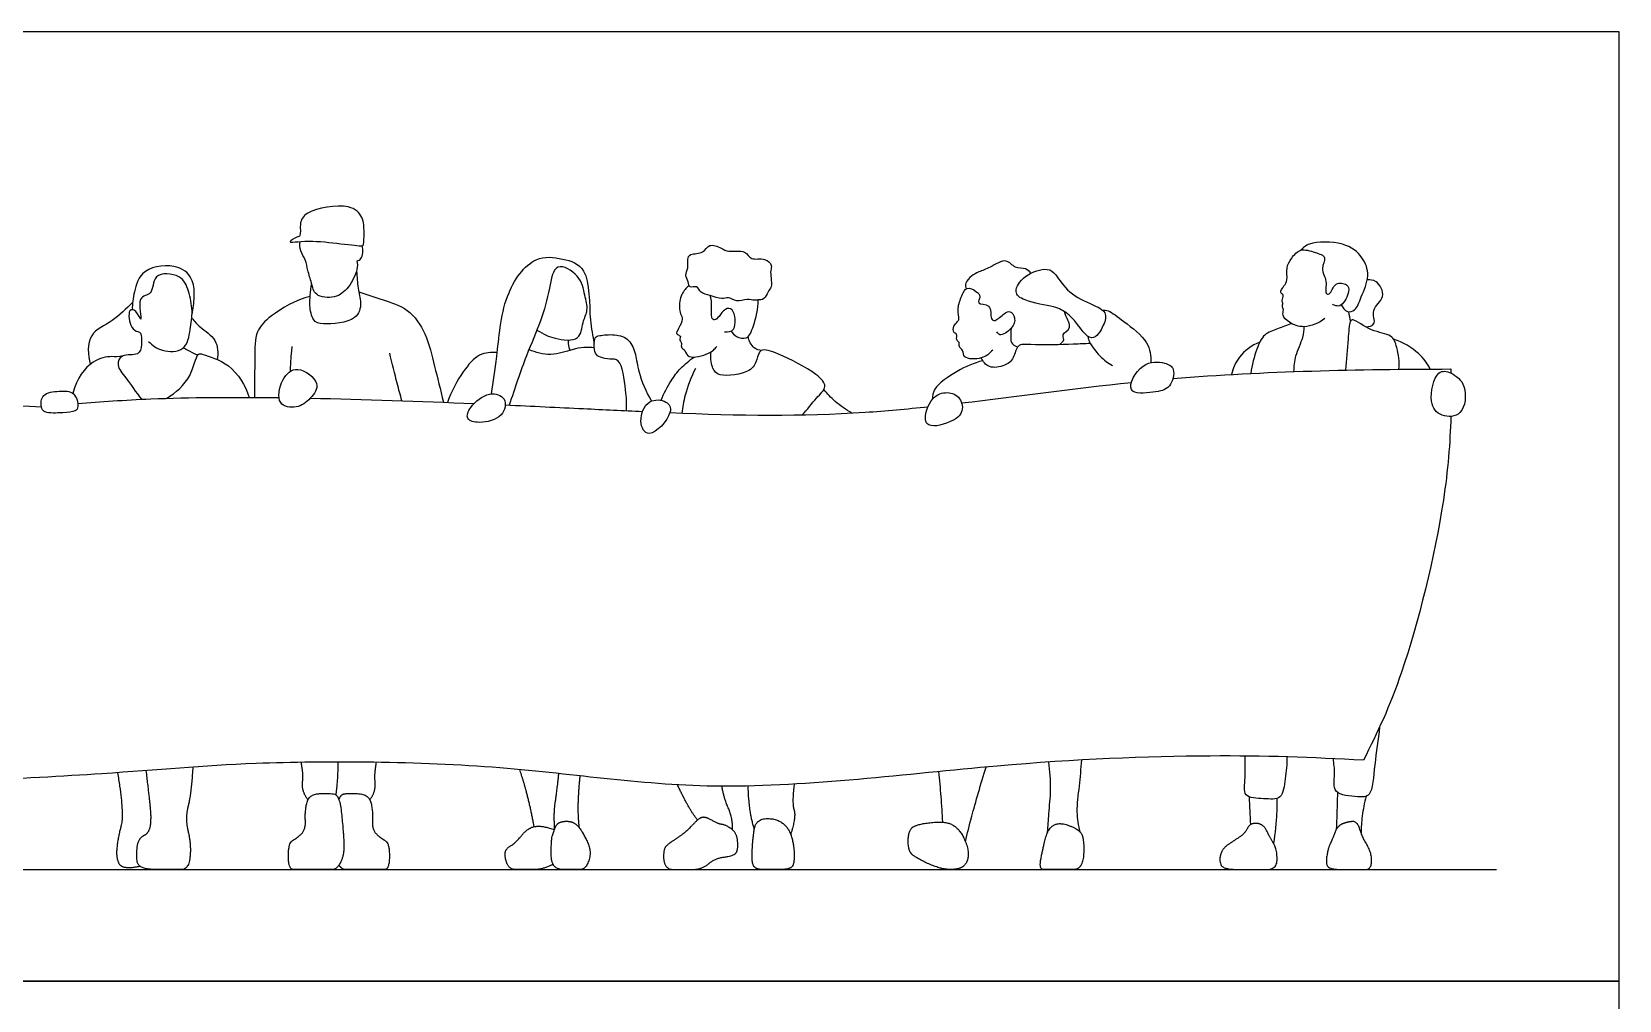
# Model space of a CAD drawing. Header units: millimetres. Extents: x 170.6 to 202.6, y 0.8 to 11.7.
# Drawn here: x 177.546 to 181.877, y 8.754 to 11.397 of the extents above; entities that cross this region are included whole.
import ezdxf

# ---------------------------------------------------------------- set-up
doc = ezdxf.new("R2010")
doc.units = ezdxf.units.MM
for name, color, linetype, true_color in [('AG-DIAGRAM', 7, 'Continuous', 0xfecc66), ('AG-PEOPLE', 7, 'Continuous', 0x66ccff), ('X-VPRT', 6, 'Continuous', 0xff00ff)]:
    doc.layers.add(name, color=color, linetype=linetype, true_color=true_color)

msp = doc.modelspace()

# ---------------------------------------------------------------- linework, layer by layer
at = {"layer": 'AG-DIAGRAM'}
msp.add_lwpolyline([(170.8846, 9.1106), (181.5413, 9.1106)], dxfattribs=at)
at = {"layer": 'AG-PEOPLE'}
for points, degree, knots in [([(178.4475, 10.8128), (178.4328, 10.8106), (178.3081, 10.8342), (178.2353, 10.8161), (178.2693, 10.8379), (178.281, 10.8382), (178.2756, 10.8748), (178.2936, 10.9109), (178.4121, 10.9311), (178.4514, 10.8923), (178.4527, 10.8512), (178.4521, 10.8168), (178.4503, 10.8132), (178.4475, 10.8128)], 3, [0, 0, 0, 0, 0.685076, 1.093724, 1.359866, 1.537846, 1.849915, 2.19572, 2.792908, 3.184074, 3.54862, 3.87114, 4.001427, 4.001427, 4.001427, 4.001427]), ([(178.4331, 10.7713), (178.4341, 10.7635), (178.4364, 10.7467), (178.4113, 10.6963), (178.3752, 10.6675), (178.3167, 10.6733), (178.3102, 10.7113), (178.298, 10.7446), (178.2944, 10.7743), (178.2771, 10.798), (178.2771, 10.8157), (178.2778, 10.8241)], 3, [0, 0, 0, 0, 0.277215, 0.691849, 1.078509, 1.473635, 1.801893, 2.143028, 2.451244, 2.751556, 3.036148, 3.036148, 3.036148, 3.036148]), ([(178.4331, 10.7713), (178.4371, 10.7727), (178.4478, 10.7744), (178.4514, 10.8017), (178.4475, 10.8128)], 3, [0, 0, 0, 0, 0.2014686, 0.5397065, 0.5397065, 0.5397065, 0.5397065]), ([(178.8004, 10.4083), (178.8047, 10.4427), (178.8175, 10.5108), (178.8271, 10.6752), (178.9127, 10.7896), (178.9937, 10.7779), (179.0709, 10.7558), (179.0648, 10.6149), (179.0762, 10.5669), (179.0804, 10.5472)], 3, [0, 0, 0, 0, 0.578573, 1.308829, 1.948802, 2.431876, 2.893441, 3.55068, 3.955868, 3.955868, 3.955868, 3.955868]), ([(179.3967, 10.677), (179.4077, 10.6738), (179.428, 10.6645), (179.4467, 10.675), (179.4688, 10.6574), (179.4968, 10.6692), (179.5174, 10.6625), (179.5273, 10.6652), (179.5455, 10.665), (179.5537, 10.6879), (179.5654, 10.6998), (179.5627, 10.7247), (179.5606, 10.7452), (179.5667, 10.7598), (179.5462, 10.7821), (179.5062, 10.7707), (179.494, 10.803), (179.4456, 10.7944), (179.4285, 10.8062), (179.3918, 10.8208), (179.3798, 10.7895), (179.3419, 10.793), (179.3333, 10.7748), (179.3387, 10.7519), (179.3263, 10.7323), (179.3383, 10.7158), (179.3389, 10.6958), (179.3622, 10.7053), (179.3698, 10.6818), (179.3869, 10.6798), (179.3967, 10.677)], 3, [0, 0, 0, 0, 0.325438, 0.567262, 0.844914, 1.149476, 1.404351, 1.585373, 1.808899, 2.075019, 2.304433, 2.580405, 2.840196, 3.050895, 3.33117, 3.66912, 3.959671, 4.328406, 4.599863, 4.919917, 5.209384, 5.533477, 5.760445, 6.031109, 6.287962, 6.535911, 6.754583, 6.986862, 7.233464, 7.526481, 7.526481, 7.526481, 7.526481]), ([(181.0732, 10.6138), (181.0576, 10.6011), (181.0174, 10.5851), (180.9774, 10.6008), (180.9553, 10.6214), (180.9626, 10.6372), (180.9561, 10.6474), (180.9604, 10.6546), (180.9543, 10.6633), (180.964, 10.6788), (180.948, 10.6838), (180.9631, 10.7042), (180.9729, 10.7188), (180.9666, 10.7533), (180.9819, 10.7792), (181.0068, 10.808), (181.0451, 10.7944), (181.0827, 10.7837), (181.0588, 10.7488), (181.0828, 10.7182), (181.0715, 10.6823), (181.0892, 10.677), (181.0989, 10.716), (181.136, 10.7086), (181.1422, 10.6878), (181.1215, 10.6466), (181.1039, 10.6483), (181.0969, 10.6511), (181.094, 10.6531)], 3, [0, 0, 0, 0, 0.441161, 0.808599, 1.097926, 1.313581, 1.497739, 1.646138, 1.819221, 2.033907, 2.210619, 2.464364, 2.710223, 3.030884, 3.34359, 3.669621, 4.024792, 4.335065, 4.643945, 4.987684, 5.30926, 5.476384, 5.799434, 6.101459, 6.347567, 6.715175, 6.931847, 7.117546, 7.117546, 7.117546, 7.117546]), ([(181.1182, 10.6511), (181.1215, 10.6436), (181.1338, 10.6292), (181.159, 10.6355), (181.1726, 10.6746), (181.1978, 10.7305), (181.1781, 10.784), (181.1266, 10.8256), (181.0291, 10.824), (181.0148, 10.807), (181.0077, 10.8003)], 3, [0, 0, 0, 0, 0.28122, 0.533068, 0.88996, 1.332083, 1.738765, 2.195292, 2.733939, 3.041766, 3.041766, 3.041766, 3.041766]), ([(177.8649, 10.5515), (177.8752, 10.5407), (177.8993, 10.5227), (177.9682, 10.5218), (177.9785, 10.5857), (177.9864, 10.6337), (177.9751, 10.6892), (177.9557, 10.7354), (177.8724, 10.7425), (177.8798, 10.6744), (177.8294, 10.6796), (177.8514, 10.5886), (177.8323, 10.6376), (177.806, 10.642), (177.8144, 10.5864), (177.8344, 10.5782), (177.8459, 10.5762), (177.8463, 10.5426), (177.8402, 10.5101), (177.7894, 10.5198), (177.775, 10.4844), (177.8052, 10.4517), (177.8299, 10.4123), (177.8454, 10.3936)], 3, [0, 0, 0, 0, 0.379594, 0.803742, 1.223385, 1.629172, 2.050371, 2.441202, 2.883035, 3.271402, 3.591674, 4.009573, 4.295858, 4.522888, 4.903903, 5.15923, 5.325538, 5.64133, 5.939083, 6.304293, 6.59841, 6.962462, 7.446724, 7.446724, 7.446724, 7.446724]), ([(177.9832, 10.6254), (177.9869, 10.6408), (177.9896, 10.6723), (177.9894, 10.719), (177.9484, 10.7654), (177.845, 10.7551), (177.8245, 10.6866), (177.8197, 10.6545), (177.8205, 10.6383)], 3, [0, 0, 0, 0, 0.391426, 0.769963, 1.188146, 1.723981, 2.175135, 2.571501, 2.571501, 2.571501, 2.571501]), ([(178.432, 10.7436), (178.4331, 10.7281), (178.4352, 10.6968), (178.446, 10.6571), (178.4361, 10.6051), (178.3411, 10.5957), (178.3115, 10.6061), (178.3028, 10.6503), (178.3059, 10.677), (178.308, 10.6988), (178.3096, 10.7092)], 3, [0, 0, 0, 0, 0.388458, 0.752956, 1.125092, 1.653441, 1.958677, 2.316641, 2.619835, 2.939819, 2.939819, 2.939819, 2.939819]), ([(178.9242, 10.5827), (178.9431, 10.571), (178.9698, 10.5576), (179.0451, 10.5497), (179.0468, 10.6047), (179.0656, 10.6366), (179.0536, 10.679), (179.0445, 10.7325), (178.9702, 10.7735), (178.9586, 10.6898), (178.9357, 10.6058), (178.8931, 10.5115), (178.8631, 10.4229), (178.8487, 10.3778)], 3, [0, 0, 0, 0, 0.394736, 0.838466, 1.211596, 1.553356, 1.916397, 2.340226, 2.773209, 3.219686, 3.764567, 4.341969, 5.01845, 5.01845, 5.01845, 5.01845]), ([(180.2716, 10.7377), (180.2674, 10.7424), (180.2581, 10.7532), (180.2267, 10.7484), (180.2052, 10.7823), (180.1603, 10.7519), (180.1303, 10.7421), (180.1092, 10.7318), (180.0916, 10.7117), (180.0936, 10.7), (180.0949, 10.6949)], 3, [0, 0, 0, 0, 0.24582, 0.545684, 0.86063, 1.246082, 1.574578, 1.847851, 2.129054, 2.354621, 2.354621, 2.354621, 2.354621]), ([(180.4375, 10.5614), (180.4502, 10.561), (180.4723, 10.5957), (180.4804, 10.6333), (180.4365, 10.6539), (180.3742, 10.6806), (180.3412, 10.7335), (180.3173, 10.7553), (180.2527, 10.7354), (180.2214, 10.6861), (180.2547, 10.6595), (180.3339, 10.647), (180.3548, 10.6391), (180.3927, 10.6131), (180.4224, 10.5619), (180.4375, 10.5614)], 3, [0, 0, 0, 0, 0.387526, 0.719136, 1.083656, 1.559202, 1.999521, 2.29937, 2.747761, 3.141829, 3.470954, 3.978056, 4.248923, 4.636328, 5.099637, 5.099637, 5.099637, 5.099637]), ([(179.3394, 10.7043), (179.3364, 10.7026), (179.327, 10.6934), (179.3107, 10.6681), (179.3133, 10.6267), (179.3244, 10.6134), (179.3113, 10.5879), (179.3012, 10.5713), (179.3156, 10.5679), (179.3156, 10.5627), (179.3125, 10.554), (179.3203, 10.5495), (179.315, 10.5349), (179.3293, 10.5282), (179.335, 10.5019), (179.3963, 10.5168), (179.4086, 10.5306), (179.4147, 10.5376)], 3, [2.768251, 2.768251, 2.768251, 2.768251, 2.917954, 3.248643, 3.604048, 3.825385, 4.122819, 4.34689, 4.527886, 4.645481, 4.80678, 4.955679, 5.157022, 5.380493, 5.635798, 6.035525, 6.335858, 6.335858, 6.335858, 6.335858]), ([(180.1673, 10.5281), (180.159, 10.5186), (180.1404, 10.5021), (180.0859, 10.5029), (180.088, 10.5277), (180.0738, 10.5362), (180.0785, 10.5495), (180.066, 10.5552), (180.0724, 10.5728), (180.0582, 10.575), (180.0601, 10.5946), (180.0706, 10.6044), (180.0778, 10.613), (180.0697, 10.6402), (180.0804, 10.6707), (180.0947, 10.7041), (180.1219, 10.6889), (180.137, 10.6754), (180.1206, 10.6508), (180.1669, 10.6561), (180.1592, 10.6121), (180.1758, 10.6053), (180.198, 10.6281), (180.2157, 10.6373), (180.2311, 10.6151), (180.2227, 10.5859), (180.1858, 10.5634), (180.1809, 10.5748), (180.1787, 10.578)], 3, [0, 0, 0, 0, 0.349926, 0.727697, 0.969527, 1.180561, 1.367077, 1.551359, 1.764135, 1.941034, 2.169732, 2.385448, 2.561642, 2.847945, 3.183462, 3.489834, 3.772609, 4.015354, 4.248441, 4.550431, 4.882612, 5.07246, 5.38776, 5.620339, 5.877442, 6.186842, 6.526714, 6.718353, 6.718353, 6.718353, 6.718353]), ([(181.1852, 10.5914), (181.1932, 10.5921), (181.2178, 10.5955), (181.1946, 10.6406), (181.2451, 10.6701), (181.2157, 10.7207), (181.197, 10.7197), (181.1888, 10.7193)], 3, [0, 0, 0, 0, 0.277488, 0.616092, 1.000899, 1.377034, 1.6593, 1.6593, 1.6593, 1.6593]), ([(177.821, 10.6582), (177.8031, 10.6408), (177.7696, 10.6043), (177.696, 10.577), (177.6985, 10.5141), (177.7057, 10.4892)], 3, [0, 0, 0, 0, 0.491432, 0.964013, 1.465262, 1.465262, 1.465262, 1.465262]), ([(178.3055, 10.6741), (178.267, 10.6658), (178.198, 10.6244), (178.1531, 10.5772), (178.156, 10.5085), (178.1528, 10.4366), (178.154, 10.3988)], 3, [0, 0, 0, 0, 0.61707, 1.059904, 1.607445, 2.211645, 2.211645, 2.211645, 2.211645]), ([(178.4385, 10.6867), (178.4607, 10.6805), (178.5037, 10.6643), (178.576, 10.6432), (178.6258, 10.5684), (178.6431, 10.4873), (178.661, 10.42), (178.6688, 10.3855)], 3, [0, 0, 0, 0, 0.472527, 0.953167, 1.473133, 2.077393, 2.661992, 2.661992, 2.661992, 2.661992]), ([(179.4361, 10.5775), (179.4446, 10.578), (179.4703, 10.5758), (179.4633, 10.6451), (179.4357, 10.6413), (179.422, 10.6203), (179.4093, 10.6075), (179.3953, 10.6178), (179.4038, 10.6608), (179.3967, 10.677)], 3, [0, 0, 0, 0, 0.287567, 0.698523, 0.940139, 1.228252, 1.449811, 1.636443, 2.065938, 2.065938, 2.065938, 2.065938]), ([(179.4539, 10.5798), (179.4575, 10.574), (179.4666, 10.5634), (179.5001, 10.5549), (179.5166, 10.5966), (179.5285, 10.6407), (179.5276, 10.6647)], 3, [0, 0, 0, 0, 0.257851, 0.551744, 0.901074, 1.382331, 1.382331, 1.382331, 1.382331]), ([(177.9826, 10.6152), (177.9902, 10.6067), (178.004, 10.5886), (178.0539, 10.5586), (178.0545, 10.5194), (178.0519, 10.5023)], 3, [0, 0, 0, 0, 0.33222, 0.747366, 1.157356, 1.157356, 1.157356, 1.157356]), ([(180.3482, 10.5428), (180.3538, 10.5457), (180.3658, 10.5556), (180.3534, 10.573), (180.3875, 10.5863), (180.3648, 10.6214), (180.3649, 10.6285), (180.364, 10.6322)], 3, [0, 0, 0, 0, 0.246245, 0.460347, 0.743395, 1.071445, 1.26306, 1.26306, 1.26306, 1.26306]), ([(180.4667, 10.6371), (180.4721, 10.6369), (180.4851, 10.6372), (180.5271, 10.6043), (180.5951, 10.5531), (180.5986, 10.5122), (180.5989, 10.4937)], 3, [0, 0, 0, 0, 0.2292, 0.637127, 1.158406, 1.581466, 1.581466, 1.581466, 1.581466]), ([(181.2754, 10.4755), (181.2781, 10.4953), (181.2712, 10.5343), (181.2573, 10.573), (181.2003, 10.5762), (181.1519, 10.6151), (181.1399, 10.6056), (181.1368, 10.5526), (181.1313, 10.5014), (181.1301, 10.4733)], 3, [0, 0, 0, 0, 0.438666, 0.775249, 1.196677, 1.625598, 1.790839, 2.187435, 2.709528, 2.709528, 2.709528, 2.709528]), ([(179.168, 10.3626), (179.169, 10.3817), (179.1677, 10.4145), (179.1548, 10.5076), (179.1229, 10.5009), (179.0972, 10.5086), (179.0793, 10.5161), (179.079, 10.5656), (179.0961, 10.5677), (179.1373, 10.5731), (179.1784, 10.5587), (179.195, 10.5149), (179.1996, 10.4665), (179.222, 10.4135), (179.2364, 10.3887)], 3, [0, 0, 0, 0, 0.429898, 0.940331, 1.215441, 1.506666, 1.744894, 2.111221, 2.318932, 2.682487, 3.046363, 3.414598, 3.814644, 4.341104, 4.341104, 4.341104, 4.341104]), ([(180.2178, 10.5876), (180.2166, 10.5783), (180.2177, 10.5594), (180.2157, 10.5479), (180.2286, 10.538), (180.2354, 10.5364)], 3, [0, 0, 0, 0, 0.3025421, 0.4898577, 0.7492543, 0.7492543, 0.7492543, 0.7492543]), ([(180.9832, 10.6001), (180.9701, 10.5959), (180.9451, 10.5851), (180.9052, 10.573), (180.8866, 10.5296), (180.8736, 10.4869), (180.8717, 10.4642)], 3, [0, 0, 0, 0, 0.365884, 0.71792, 1.095069, 1.564483, 1.564483, 1.564483, 1.564483]), ([(180.9892, 10.4693), (180.9896, 10.4836), (180.9911, 10.5118), (181.016, 10.5621), (181.0164, 10.5821), (181.017, 10.5918)], 3, [0, 0, 0, 0, 0.372592, 0.789928, 1.097748, 1.097748, 1.097748, 1.097748]), ([(177.9984, 10.5137), (177.9897, 10.5179), (177.9725, 10.5266), (177.9637, 10.5313), (177.9593, 10.5337)], 3, [0, 0, 0, 0, 0.3055391, 0.5258473, 0.5258473, 0.5258473, 0.5258473]), ([(178.2516, 10.47), (178.2521, 10.4838), (178.2532, 10.5112), (178.2554, 10.5185), (178.2567, 10.5377)], 3, [0, 0, 0, 0, 0.3644484, 0.7956565, 0.7956565, 0.7956565, 0.7956565]), ([(179.0806, 10.5343), (179.0711, 10.5355), (179.0508, 10.5361), (179.0197, 10.5293), (178.9611, 10.5097), (178.921, 10.5211), (178.9023, 10.5293)], 3, [0, 0, 0, 0, 0.304907, 0.625605, 1.064823, 1.508795, 1.508795, 1.508795, 1.508795]), ([(179.0104, 10.5555), (179.0096, 10.5521), (179.0082, 10.5449), (179.0114, 10.5324), (179.0145, 10.527)], 3, [0, 0, 0, 0, 0.185277, 0.4307117, 0.4307117, 0.4307117, 0.4307117]), ([(179.6478, 10.3512), (179.6617, 10.3656), (179.6836, 10.3957), (179.7196, 10.4288), (179.6838, 10.4683), (179.5882, 10.5167), (179.532, 10.5363), (179.5239, 10.4997), (179.509, 10.4644), (179.4207, 10.4528), (179.4024, 10.4769), (179.3966, 10.5028), (179.3986, 10.5228)], 3, [0, 0, 0, 0, 0.439109, 0.794722, 1.158954, 1.769307, 2.16373, 2.460552, 2.804132, 3.309414, 3.601983, 3.947747, 3.947747, 3.947747, 3.947747]), ([(179.537, 10.5271), (179.5299, 10.5279), (179.5143, 10.5309), (179.5019, 10.5536), (179.5001, 10.5651)], 3, [0, 0, 0, 0, 0.2629381, 0.5989833, 0.5989833, 0.5989833, 0.5989833]), ([(180.4337, 10.5461), (180.418, 10.5452), (180.389, 10.5437), (180.2742, 10.5407), (180.2332, 10.5466), (180.2264, 10.5045), (180.2017, 10.4836), (180.1559, 10.4762), (180.141, 10.497), (180.1359, 10.5067)], 3, [0, 0, 0, 0, 0.38956, 0.998448, 1.332886, 1.663063, 1.984573, 2.347992, 2.673201, 2.673201, 2.673201, 2.673201]), ([(180.4272, 10.5655), (180.4277, 10.5617), (180.4271, 10.5531), (180.46, 10.5078), (180.4816, 10.4931), (180.4939, 10.4859)], 3, [0, 0, 0, 0, 0.1927354, 0.6026331, 0.9740026, 0.9740026, 0.9740026, 0.9740026]), ([(180.8958, 10.5495), (180.8746, 10.541), (180.8359, 10.5125), (180.823, 10.4783), (180.819, 10.4614)], 3, [0, 0, 0, 0, 0.4699322, 0.8804287, 0.8804287, 0.8804287, 0.8804287]), ([(181.3609, 10.4762), (181.3525, 10.4917), (181.3323, 10.5218), (181.2859, 10.5496), (181.2609, 10.5574)], 3, [0, 0, 0, 0, 0.4131752, 0.9159119, 0.9159119, 0.9159119, 0.9159119]), ([(177.7949, 10.5121), (177.7816, 10.5088), (177.7626, 10.5121), (177.7076, 10.5023), (177.6685, 10.4511), (177.6578, 10.4099)], 3, [0, 0, 0, 0, 0.293002, 0.721856, 1.270896, 1.270896, 1.270896, 1.270896]), ([(177.9137, 10.3963), (177.9389, 10.4121), (177.9832, 10.4485), (177.9953, 10.5216), (178.016, 10.5155), (178.0938, 10.4916), (178.1285, 10.4315), (178.139, 10.3989)], 3, [0, 0, 0, 0, 0.536209, 0.981235, 1.188581, 1.682967, 2.258394, 2.258394, 2.258394, 2.258394]), ([(178.5556, 10.3898), (178.5512, 10.4059), (178.5426, 10.4379), (178.529, 10.4924), (178.5225, 10.5197)], 3, [0, 0, 0, 0, 0.4008237, 0.9218232, 0.9218232, 0.9218232, 0.9218232]), ([(178.8159, 10.521), (178.7998, 10.5224), (178.763, 10.5201), (178.7199, 10.468), (178.6895, 10.4148), (178.6802, 10.3851)], 3, [0, 0, 0, 0, 0.395756, 0.850048, 1.399229, 1.399229, 1.399229, 1.399229]), ([(179.2626, 10.391), (179.2698, 10.4096), (179.289, 10.445), (179.3146, 10.4784), (179.3398, 10.5001), (179.3532, 10.5091)], 3, [0, 0, 0, 0, 0.43962, 0.810035, 1.205469, 1.205469, 1.205469, 1.205469]), ([(180.1405, 10.499), (180.116, 10.4925), (180.0722, 10.4743), (180.0039, 10.4263), (180.0038, 10.4033), (180.0029, 10.3937)], 3, [0, 0, 0, 0, 0.495256, 0.993768, 1.299173, 1.299173, 1.299173, 1.299173]), ([(180.6044, 10.4131), (180.6245, 10.4157), (180.6539, 10.4205), (180.6677, 10.4792), (180.6353, 10.4955), (180.5727, 10.4998), (180.5215, 10.4038), (180.5821, 10.4102), (180.6044, 10.4131)], 3, [0, 0, 0, 0, 0.393233, 0.778776, 1.086553, 1.522588, 2.00229, 2.437919, 2.437919, 2.437919, 2.437919]), ([(178.225, 10.3849), (178.2331, 10.3729), (178.2707, 10.3669), (178.3062, 10.3941), (178.3391, 10.4387), (178.2694, 10.4903), (178.2256, 10.4506), (178.2155, 10.3991), (178.225, 10.3849)], 3, [0, 0, 0, 0, 0.374586, 0.758243, 1.13179, 1.584767, 1.986055, 2.432023, 2.432023, 2.432023, 2.432023]), ([(179.3567, 10.4781), (179.3447, 10.4549), (179.3267, 10.4053), (179.3216, 10.3724), (179.3198, 10.356)], 3, [0, 0, 0, 0, 0.5031067, 0.9030964, 0.9030964, 0.9030964, 0.9030964]), ([(181.3935, 10.3504), (181.4091, 10.3444), (181.454, 10.3456), (181.4634, 10.4338), (181.4206, 10.4672), (181.3759, 10.477), (181.3535, 10.3846), (181.378, 10.3563), (181.3935, 10.3504)], 3, [0, 0, 0, 0, 0.396987, 0.87706, 1.282228, 1.608386, 2.112318, 2.506576, 2.506576, 2.506576, 2.506576]), ([(177.664, 10.3622), (177.6687, 10.3646), (177.6754, 10.3737), (177.6643, 10.417), (177.6212, 10.4163), (177.5723, 10.4122), (177.57, 10.3723), (177.581, 10.3542), (177.6304, 10.3571), (177.6568, 10.3586), (177.664, 10.3622)], 3, [0, 0, 0, 0, 0.215175, 0.555889, 0.914156, 1.289762, 1.608928, 1.84567, 2.237858, 2.568922, 2.568922, 2.568922, 2.568922]), ([(177.6717, 10.382), (177.7331, 10.3872), (177.8939, 10.3986), (178.095, 10.3998), (178.2204, 10.3982)], 3, [2.280671, 2.280671, 2.280671, 2.280671, 2.70325, 3.316521, 3.316521, 3.316521, 3.316521]), ([(178.7356, 10.3418), (178.7397, 10.3342), (178.7698, 10.3264), (178.8331, 10.3416), (178.8446, 10.4002), (178.791, 10.4171), (178.7415, 10.3763), (178.7317, 10.3491), (178.7356, 10.3418)], 3, [0, 0, 0, 0, 0.329743, 0.777342, 1.151012, 1.5179, 1.966805, 2.282675, 2.282675, 2.282675, 2.282675]), ([(179.2869, 10.3573), (179.291, 10.3712), (179.2792, 10.3916), (179.2246, 10.3965), (179.199, 10.3363), (179.2279, 10.2768), (179.2805, 10.335), (179.2869, 10.3573)], 3, [0, 0, 0, 0, 0.316452, 0.691409, 1.123052, 1.484147, 1.99291, 1.99291, 1.99291, 1.99291]), ([(179.7834, 10.3562), (179.7672, 10.3651), (179.7368, 10.3866), (179.716, 10.4088), (179.7065, 10.4206)], 3, [0, 0, 0, 0, 0.422837, 0.8052332, 0.8052332, 0.8052332, 0.8052332]), ([(179.9881, 10.3274), (179.9986, 10.3155), (180.0538, 10.3288), (180.0908, 10.3577), (180.0791, 10.4047), (180.0367, 10.4167), (179.9942, 10.3973), (179.9776, 10.3394), (179.9881, 10.3274)], 3, [0, 0, 0, 0, 0.445433, 0.829064, 1.178348, 1.527682, 1.909295, 2.359085, 2.359085, 2.359085, 2.359085]), ([(178.8377, 10.3783), (178.9113, 10.375), (179.042, 10.3687), (179.1604, 10.3629), (179.2121, 10.3606)], 3, [4.2950317, 4.2950317, 4.2950317, 4.2950317, 4.6540732, 4.9503671, 4.9503671, 4.9503671, 4.9503671]), ([(179.2869, 10.3573), (179.4777, 10.3495), (179.6982, 10.3459), (179.933, 10.3673), (179.9908, 10.3735)], 3, [5.096073, 5.096073, 5.096073, 5.096073, 6.228758, 6.592461, 6.592461, 6.592461, 6.592461]), ([(181.4171, 10.3468), (181.4151, 10.2743), (181.3986, 10.0666), (181.2931, 9.6432), (181.2179, 9.4867), (181.1785, 9.4086)], 3, [0.398505, 0.398505, 0.398505, 0.398505, 1.075187, 2.322771, 3.242766, 3.242766, 3.242766, 3.242766]), ([(181.2228, 9.4996), (181.2197, 9.4649), (181.2081, 9.4037), (181.2035, 9.3068), (181.1632, 9.3093), (181.0904, 9.3139), (181.1034, 9.3732), (181.0978, 9.3991), (181.0968, 9.4131)], 3, [0, 0, 0, 0, 0.579875, 1.093338, 1.41392, 1.854842, 2.242059, 2.610535, 2.610535, 2.610535, 2.610535]), ([(181.1785, 9.4086), (181.0394, 9.4169), (180.7515, 9.4262), (180.1741, 9.4027), (179.419, 9.3042), (178.8434, 9.4042), (178.1471, 9.4084), (177.746, 9.3671), (177.2373, 9.3458), (176.9794, 9.3294)], 3, [0, 0, 0, 0, 1.161057, 2.530707, 4.090199, 5.488994, 6.953126, 8.118112, 9.669045, 9.669045, 9.669045, 9.669045]), ([(178.2996, 9.3011), (178.2815, 9.3236), (178.2873, 9.37), (178.2812, 9.4031)], 2, [0, 0, 0, 0.2069212, 0.3531756, 0.3531756, 0.3531756]), ([(178.4681, 9.3011), (178.4861, 9.3236), (178.4803, 9.37), (178.4864, 9.4032)], 2, [0, 0, 0, 0.2069212, 0.3532685, 0.3532685, 0.3532685]), ([(180.3173, 9.2127), (180.3184, 9.2295), (180.3199, 9.2637), (180.3278, 9.3305), (180.3238, 9.3793), (180.3203, 9.4039)], 3, [0, 0, 0, 0, 0.403993, 0.867707, 1.357412, 1.357412, 1.357412, 1.357412]), ([(180.4059, 9.2134), (180.4016, 9.2312), (180.3947, 9.2679), (180.4048, 9.3387), (180.4083, 9.3857), (180.4108, 9.4095)], 3, [0, 0, 0, 0, 0.420364, 0.897241, 1.378949, 1.378949, 1.378949, 1.378949]), ([(180.9696, 9.418), (180.9705, 9.398), (180.9653, 9.3614), (180.9588, 9.2985), (180.907, 9.3051), (180.8472, 9.3047), (180.8589, 9.3645), (180.8555, 9.4005), (180.8565, 9.4202)], 3, [0, 0, 0, 0, 0.440304, 0.846608, 1.22552, 1.62095, 2.009126, 2.445566, 2.445566, 2.445566, 2.445566]), ([(177.9853, 9.3901), (177.9811, 9.3168), (177.9637, 9.2504), (177.9811, 9.1793), (177.9743, 9.1106), (177.9341, 9.1106), (177.8364, 9.1106), (177.8309, 9.1539), (177.8376, 9.1966), (177.8668, 9.2106), (177.8728, 9.2508), (177.8668, 9.3092), (177.8584, 9.3806)], 2, [0.010701, 0.010701, 0.010701, 0.211133, 0.422267, 0.6334, 0.844533, 1.055666, 1.2668, 1.477933, 1.689066, 1.900199, 2.111333, 2.322466, 2.322466, 2.322466]), ([(180.0309, 9.2398), (180.03, 9.2631), (180.0272, 9.3098), (180.0227, 9.3552), (180.0201, 9.3778)], 3, [0, 0, 0, 0, 0.4757149, 0.9450911, 0.9450911, 0.9450911, 0.9450911]), ([(180.0931, 9.1865), (180.0985, 9.2097), (180.1098, 9.2561), (180.1353, 9.3458), (180.1494, 9.3902)], 3, [0, 0, 0, 0, 0.480569, 1.151932, 1.151932, 1.151932, 1.151932]), ([(178.3838, 9.3009), (178.3891, 9.3154), (178.4125, 9.3194), (178.4658, 9.3156), (178.4768, 9.2688), (178.4739, 9.2196), (178.4976, 9.1967), (178.5217, 9.1835), (178.5217, 9.1106), (178.4946, 9.1106), (178.4537, 9.1106), (178.4129, 9.1106), (178.3922, 9.1106), (178.3838, 9.1228)], 2, [0.776192, 0.776192, 0.776192, 0.869359, 1.043231, 1.217103, 1.390974, 1.564846, 1.738718, 1.91259, 2.086462, 2.260333, 2.260333, 2.434205, 2.56918, 2.56918, 2.56918]), ([(181.1055, 9.2213), (181.1063, 9.2407), (181.1076, 9.2795), (181.1084, 9.3071), (181.1087, 9.3209)], 3, [0, 0, 0, 0, 0.4334627, 0.7987794, 0.7987794, 0.7987794, 0.7987794]), ([(180.9427, 9.3048), (180.9429, 9.291), (180.9428, 9.2634), (180.9378, 9.2089), (180.9333, 9.1819)], 3, [0, 0, 0, 0, 0.3651593, 0.879355, 0.879355, 0.879355, 0.879355]), ([(181.186, 9.3104), (181.1812, 9.2928), (181.1743, 9.2567), (181.1726, 9.2257), (181.1725, 9.2103)], 3, [0, 0, 0, 0, 0.4205688, 0.8074526, 0.8074526, 0.8074526, 0.8074526])]:
    msp.add_open_spline(points, degree=degree, knots=knots, dxfattribs=at)
for points, degree in [([(181.1377, 10.6328), (181.1395, 10.6237), (181.1412, 10.6147), (181.143, 10.6056)], 3), ([(180.0827, 10.3838), (180.2337, 10.4017), (180.3889, 10.4236), (180.5458, 10.4397)], 3), ([(180.6592, 10.4502), (180.9102, 10.471), (181.1646, 10.4758), (181.4174, 10.4764)], 3), ([(181.4174, 10.4764), (181.4175, 10.4726), (181.4175, 10.4687), (181.4176, 10.4649)], 3), ([(176.7403, 10.4322), (176.9233, 10.4104), (177.2205, 10.3881), (177.5724, 10.3731)], 3), ([(178.3057, 10.3969), (178.4525, 10.3939), (178.6054, 10.3884), (178.7525, 10.3821)], 3), ([(178.3759, 9.3141), (178.3813, 9.347), (178.382, 9.404)], 2), ([(177.78, 9.3749), (177.7987, 9.2635), (177.7805, 9.1958), (177.7754, 9.1386), (177.7957, 9.1106), (177.8411, 9.1198)], 2), ([(178.9164, 9.2276), (178.9002, 9.3168), (178.8771, 9.3833)], 2), ([(178.9723, 9.2212), (178.9699, 9.267), (178.9778, 9.316), (178.9839, 9.3725)], 2), ([(179.0399, 9.2242), (179.0327, 9.279), (179.0422, 9.3661)], 2), ([(178.3139, 9.1106), (178.3548, 9.1106), (178.378, 9.1106), (178.3992, 9.1512), (178.3958, 9.2177), (178.3857, 9.3142), (178.3552, 9.3194), (178.3019, 9.3156), (178.2909, 9.2688), (178.2938, 9.2196), (178.2701, 9.1967), (178.246, 9.1835), (178.246, 9.1106), (178.2731, 9.1106), (178.3139, 9.1106)], 2), ([(179.3622, 9.2458), (179.338, 9.276), (179.3075, 9.3418)], 2), ([(179.4579, 9.2186), (179.4582, 9.2527), (179.4353, 9.3014), (179.4285, 9.3378)], 2), ([(179.5171, 9.2212), (179.5017, 9.2705), (179.5003, 9.3384)], 2), ([(179.6167, 9.2061), (179.6325, 9.2544), (179.6203, 9.2899), (179.6266, 9.3436)], 2), ([(180.8711, 9.2335), (180.87, 9.2585), (180.8688, 9.2836), (180.8677, 9.3087)], 3), ([(178.968, 9.1251), (178.9425, 9.1106), (178.8879, 9.1106), (178.8486, 9.1106), (178.8367, 9.1424), (178.8376, 9.1665), (178.8671, 9.1843), (178.8994, 9.2249), (178.9387, 9.2313), (178.9717, 9.2195)], 2), ([(178.9951, 9.1106), (179.0275, 9.1106), (179.057, 9.1106), (179.0735, 9.1583), (179.0549, 9.2019), (179.032, 9.2365), (179.0063, 9.244), (178.9785, 9.2379), (178.9686, 9.2111), (178.9631, 9.1919), (178.9627, 9.1106), (178.9951, 9.1106)], 2), ([(179.4715, 9.1881), (179.4734, 9.1651), (179.462, 9.1481), (179.4091, 9.1414), (179.3748, 9.1106), (179.313, 9.1106), (179.2821, 9.1106), (179.269, 9.1312), (179.2702, 9.1685), (179.2838, 9.1816), (179.3253, 9.2087), (179.3468, 9.2302), (179.3684, 9.2527), (179.3871, 9.2535), (179.4192, 9.2345), (179.437, 9.2332), (179.4696, 9.2112), (179.4715, 9.1881)], 2), ([(179.5872, 9.1106), (179.6169, 9.1106), (179.627, 9.1316), (179.6241, 9.1854), (179.6092, 9.2269), (179.5729, 9.2514), (179.5204, 9.2472), (179.5123, 9.1867), (179.5098, 9.1299), (179.5212, 9.1106), (179.5576, 9.1106), (179.5872, 9.1106)], 2), ([(180.0518, 9.1106), (180.0765, 9.1106), (180.0988, 9.1291), (180.1022, 9.1662), (180.0785, 9.2197), (180.0408, 9.2433), (179.9603, 9.2347), (179.9373, 9.2169), (179.9363, 9.1645), (179.9544, 9.1435), (180.0271, 9.1106), (180.0518, 9.1106)], 2), ([(180.3888, 9.1106), (180.4025, 9.1106), (180.4162, 9.1381), (180.4155, 9.1984), (180.4025, 9.2203), (180.3494, 9.2406), (180.3185, 9.2227), (180.3055, 9.173), (180.2931, 9.1106), (180.3178, 9.1106), (180.3751, 9.1106), (180.3888, 9.1106)], 2), ([(180.8882, 9.2364), (180.9068, 9.2345), (180.9241, 9.1964), (180.9432, 9.1664), (180.9432, 9.1106), (180.8865, 9.1106), (180.7972, 9.1106), (180.7845, 9.133), (180.7929, 9.1668), (180.8234, 9.188), (180.8556, 9.2087), (180.8695, 9.2383), (180.8882, 9.2364)], 2), ([(181.1211, 9.235), (181.1353, 9.2409), (181.1624, 9.2422), (181.176, 9.1981), (181.2009, 9.1575), (181.2009, 9.1106), (181.1654, 9.1106), (181.0888, 9.1106), (181.0752, 9.1262), (181.0828, 9.1706), (181.0926, 9.1901), (181.107, 9.229), (181.1211, 9.235)], 2)]:
    msp.add_open_spline(points, degree=degree, dxfattribs=at)
at = {"layer": 'X-VPRT'}
for points in [[(170.5798, 11.3966), (170.5798, 8.8058), (181.8765, 8.8058), (181.8765, 11.3966)], [(170.5798, 8.8058), (170.5798, 6.215), (181.8765, 6.215), (181.8765, 8.8058)]]:
    msp.add_lwpolyline(points, close=True, dxfattribs=at)

doc.saveas('drawing.dxf')
